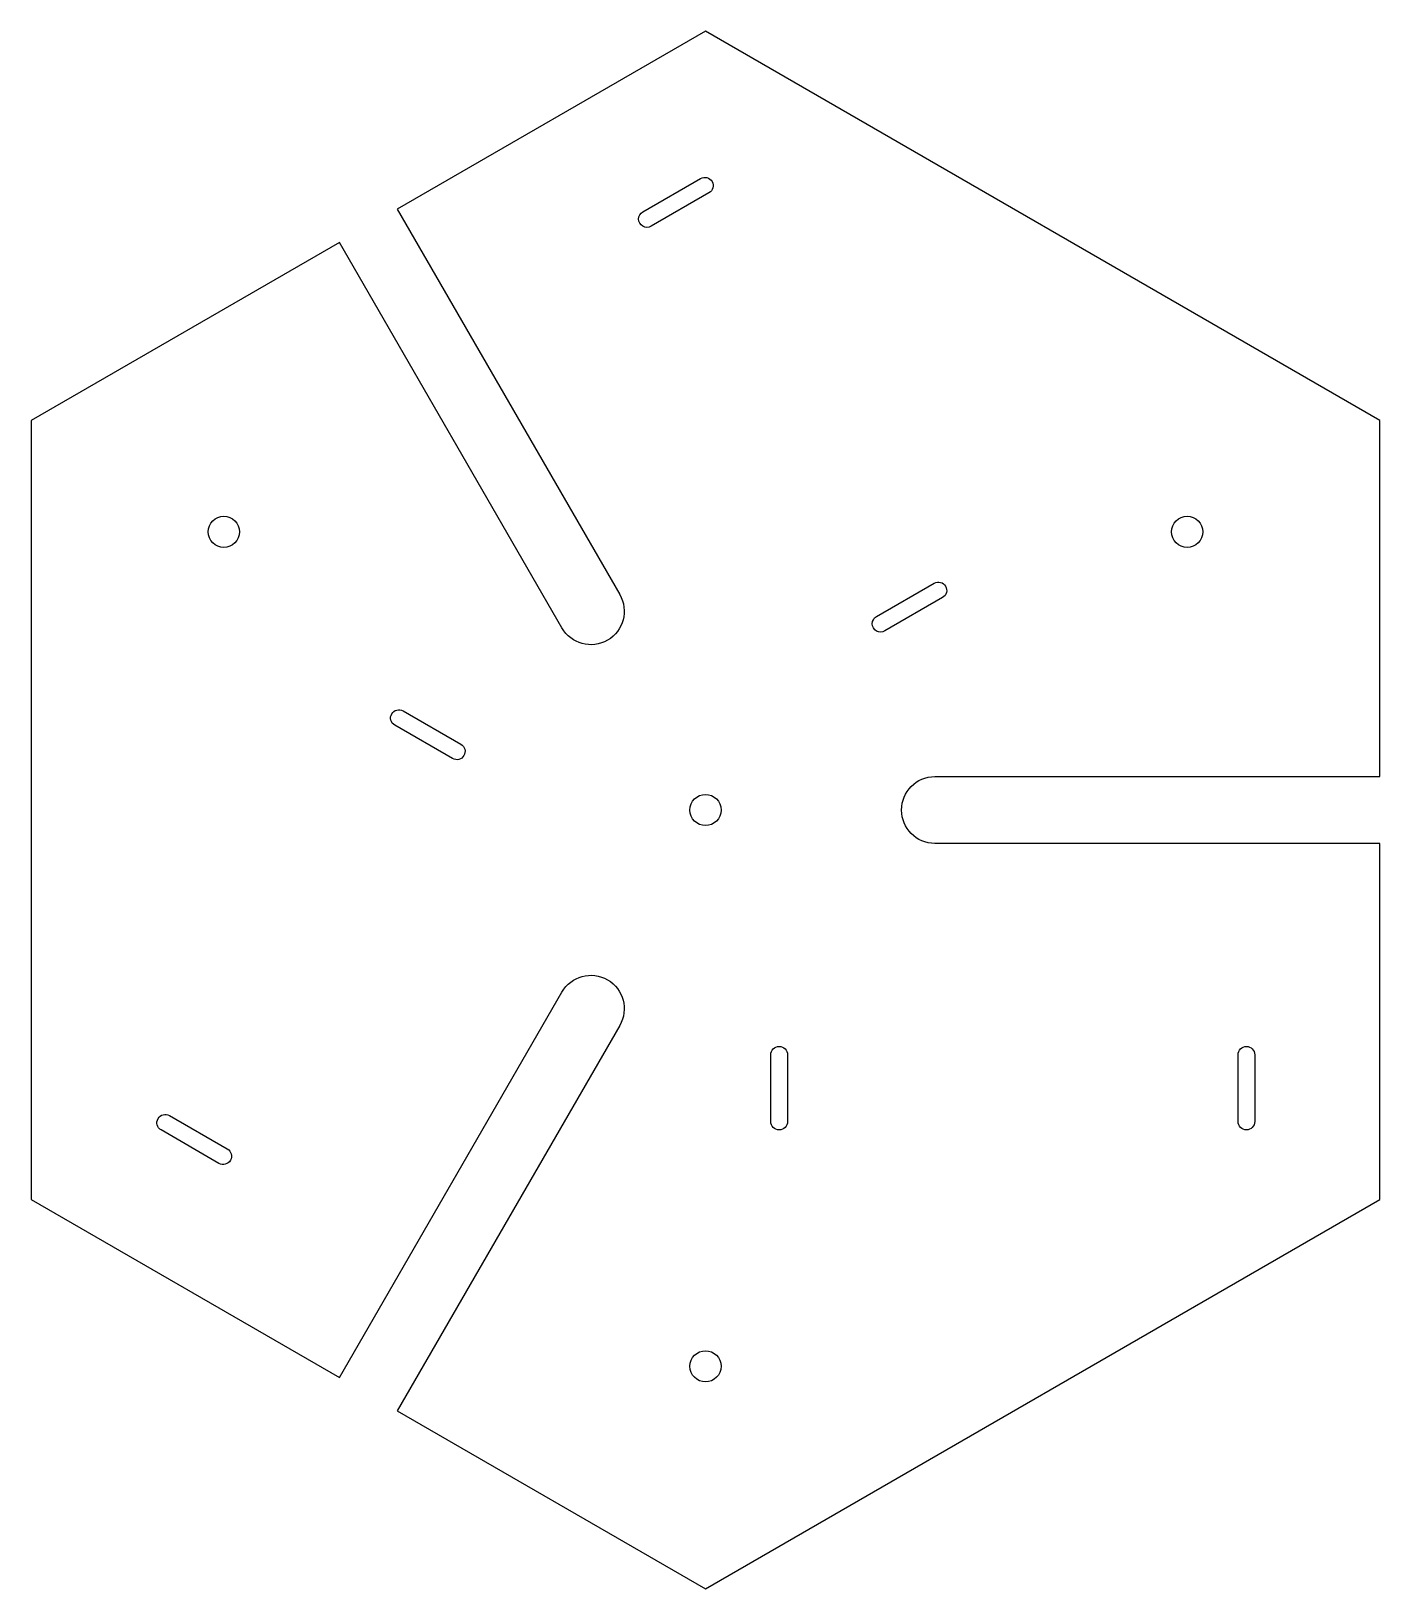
# Model space of a CAD drawing. Header units: millimetres. Extents: x -121 to 0, y -35 to 105.
import ezdxf

# ---------------------------------------------------------------- set-up
doc = ezdxf.new("R2010")
doc.units = ezdxf.units.MM

msp = doc.modelspace()

# ---------------------------------------------------------------- linework, layer by layer
for points in [[(-88.33, 89), (-68.33, 54.36, -1), (-73.53, 51.36), (-93.53, 86), (-121.24, 70), (-121.24, 0), (-93.53, -16), (-73.53, 18.64, -1), (-68.33, 15.64), (-88.33, -19), (-60.62, -35), (0, 0), (0, 32), (-40, 32, -1), (-40, 38), (0, 38), (0, 70), (-60.62, 105)], [(-61.06, 91.76, -1), (-60.31, 90.46), (-65.51, 87.46, -1), (-66.26, 88.76)], [(-44.51, 51.09, -1), (-45.26, 52.38), (-40.06, 55.38, -1), (-39.31, 54.09)], [(-82.61, 40.91, -1), (-83.36, 39.62), (-88.56, 42.62, -1), (-87.81, 43.91)], [(-54.75, 13, -1), (-53.25, 13), (-53.25, 7, -1), (-54.75, 7)], [(-12.75, 13, -1), (-11.25, 13), (-11.25, 7, -1), (-12.75, 7)], [(-109.56, 6.24, -1), (-108.81, 7.54), (-103.61, 4.54, -1), (-104.36, 3.24)]]:
    msp.add_lwpolyline(points, format="xyb", close=True)
for centre in [(-103.92, 60), (-17.32, 60), (-60.62, 35), (-60.62, -15)]:
    msp.add_circle(centre, 1.4)

doc.saveas('drawing.dxf')
